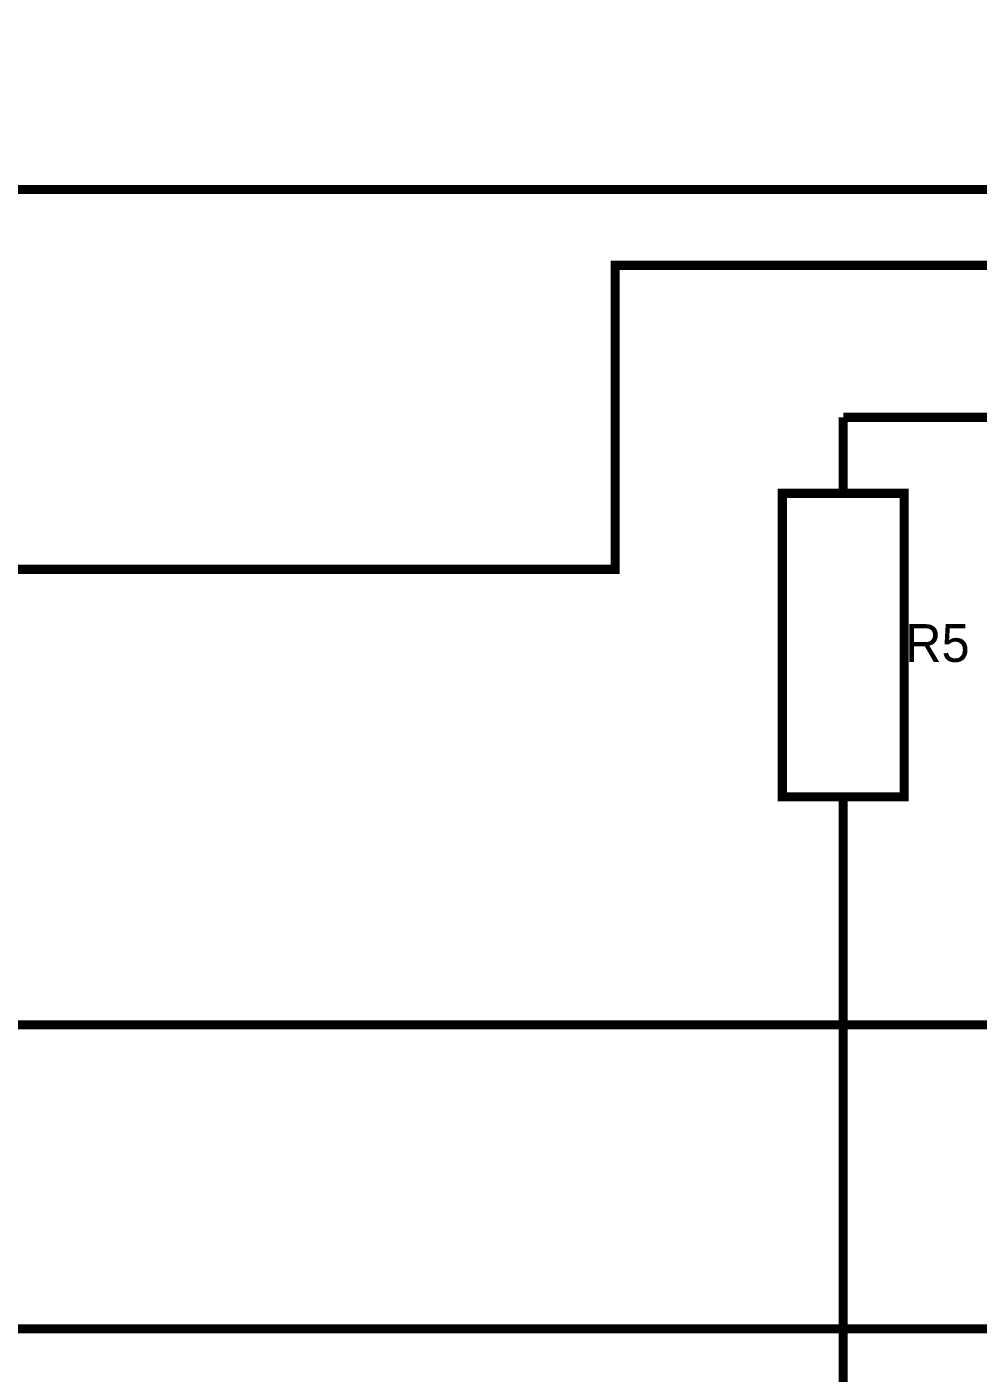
# Model space of a CAD drawing. Header units: millimetres. Extents: x 0 to 841, y 0 to 594.
# Drawn here: x 150.74 to 182.03, y 283.54 to 327.84 of the extents above; entities that cross this region are included whole.
import ezdxf

# ---------------------------------------------------------------- set-up
doc = ezdxf.new("R2010")
doc.units = ezdxf.units.MM
doc.layers.add('Sheet', color=255, linetype='Continuous')

msp = doc.modelspace()

# ---------------------------------------------------------------- linework, layer by layer
at = {"layer": 'Sheet', "const_width": 0.3}
for points in [[(215.079, 379.995), (215.079, 372.493), (215.079, 359.988), (215.079, 350), (215.079, 339.997), (215.079, 329.993), (215.079, 314.988), (202.579, 314.988), (190.095, 314.988), (177.594, 314.988)], [(200.079, 372.493), (185.095, 372.493), (185.095, 364.99), (185.095, 354.986), (185.095, 344.998), (185.095, 334.995), (185.095, 322.49), (135.11, 322.49)], [(332.534, 305), (340.034, 305), (340.034, 320.999), (285.049, 320.999), (285.049, 294.996), (202.579, 294.996), (137.61, 294.996)], [(137.61, 309.986), (170.094, 309.986), (170.094, 319.99), (247.564, 319.99), (247.564, 314.988), (242.564, 314.988)], [(332.534, 299.998), (342.534, 299.998), (342.534, 319.492), (280.049, 319.492), (280.049, 284.993), (190.095, 284.993), (137.61, 284.993)], [(177.594, 312.487), (177.594, 314.988)], [(177.594, 302.499), (177.594, 299.998)], [(177.594, 299.998), (177.594, 274.989), (145.11, 274.989), (137.61, 274.989)]]:
    msp.add_lwpolyline(points, dxfattribs=at)
msp.add_lwpolyline([(175.591, 312.487), (179.598, 312.487), (179.598, 302.499), (175.591, 302.499), (175.591, 312.487)], close=True, dxfattribs=at)

# ---------------------------------------------------------------- texts
at = {"layer": 'Sheet'}
msp.add_text('R5', height=1.2427, dxfattribs=at).set_placement((179.629, 306.941))

doc.saveas('drawing.dxf')
